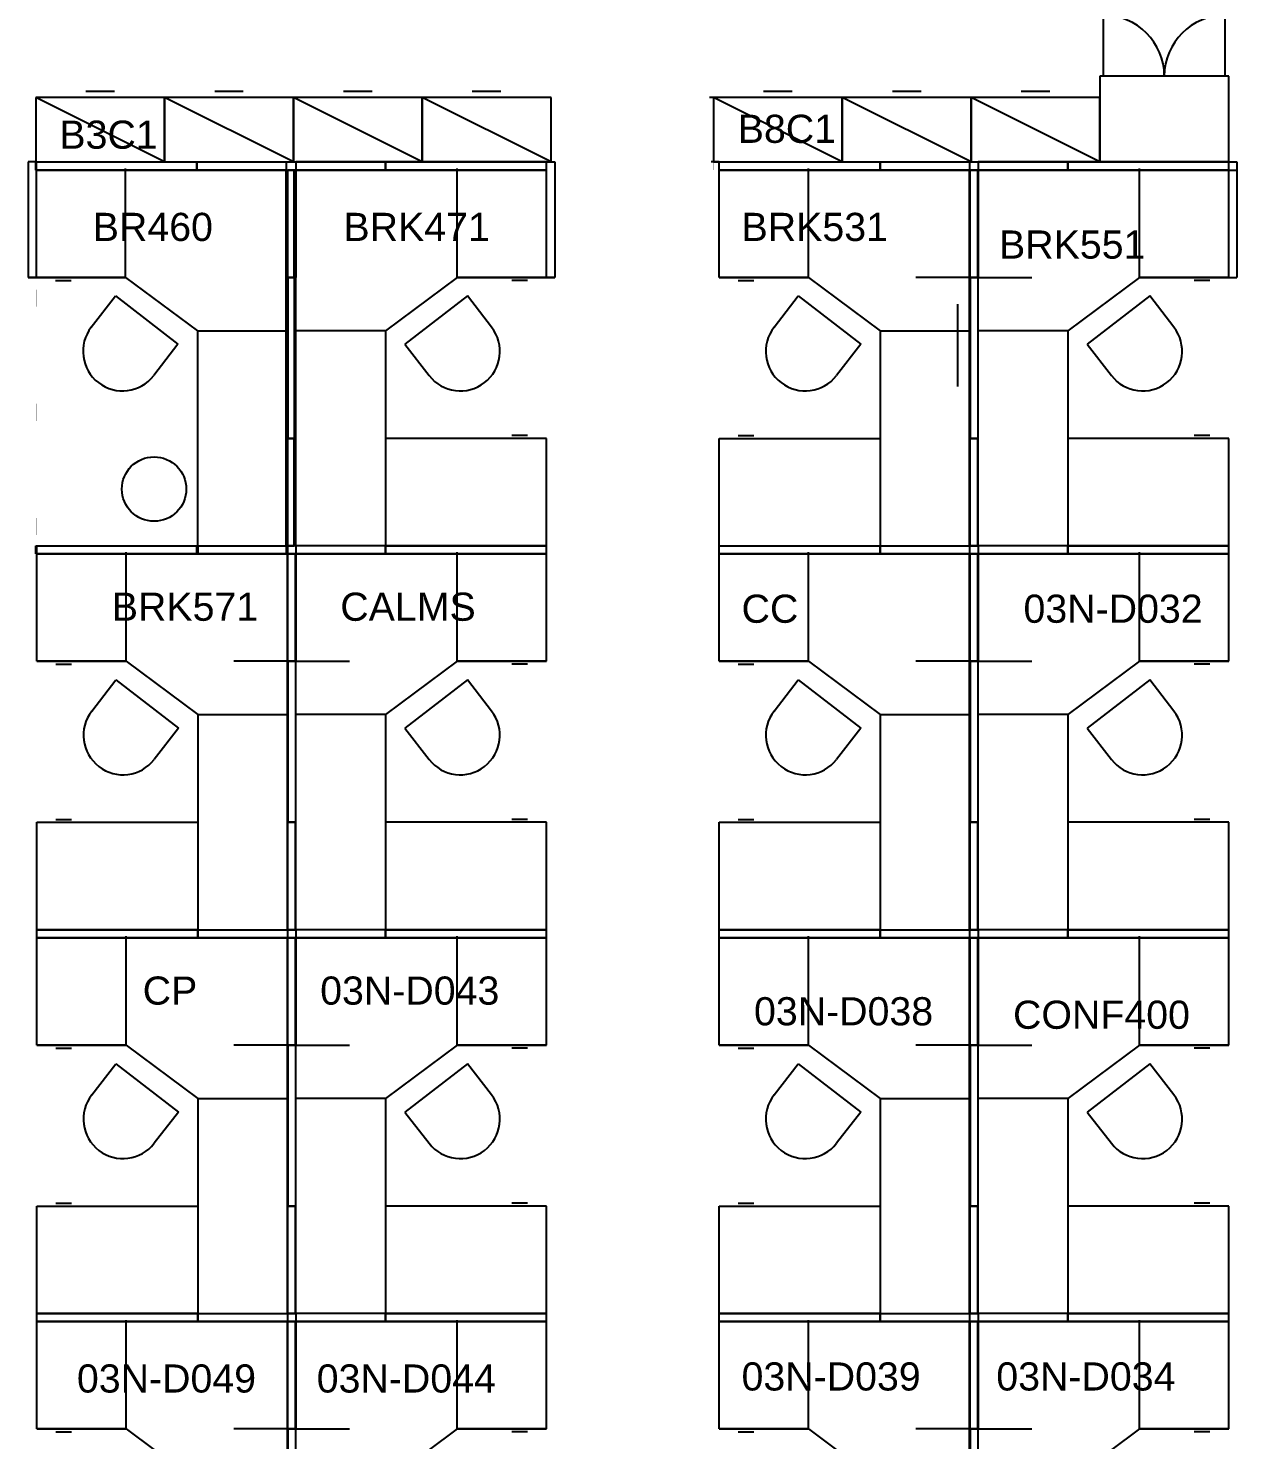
# Model space of a CAD drawing. Extents: x 0 to 6337, y 3987 to 5634.
# Drawn here: x 487.5 to 825.3, y 4410.5 to 4804.9 of the extents above; entities that cross this region are included whole.
import ezdxf
from ezdxf.enums import TextEntityAlignment as Align

# ---------------------------------------------------------------- set-up
doc = ezdxf.new("R2010")
doc.units = 0
doc.header["$MEASUREMENT"] = 0
for name, color, linetype in [('01B_PANELS', 7, 'CONTINUOUS'), ('04A_FURNITURE', 7, 'CONTINUOUS'), ('REGION', 7, 'CONTINUOUS'), ('REGION_NUM', 7, 'CONTINUOUS')]:
    doc.layers.add(name, color=color, linetype=linetype)
doc.styles.add('ARIAL', font='ARIAL', dxfattribs={"height": 0.2})

msp = doc.modelspace()

# ---------------------------------------------------------------- linework, layer by layer
at = {"layer": '01B_PANELS', "color": 5, "linetype": 'Continuous'}
for p, q in [((489.54, 4767.48), (487.49, 4767.48)), ((489.61, 4765.23), (489.61, 4767.48)), ((489.61, 4767.48), (534.61, 4767.48)), ((489.61, 4767.48), (525.61, 4767.48)), ((489.61, 4765.23), (559.61, 4765.23)), ((534.61, 4765.23), (489.61, 4765.23)), ((525.61, 4767.48), (561.61, 4767.48)), ((534.61, 4765.23), (534.61, 4767.48)), ((534.61, 4767.48), (559.61, 4767.48)), ((534.61, 4767.48), (534.61, 4765.23)), ((559.61, 4765.23), (534.61, 4765.23)), ((559.61, 4767.48), (559.61, 4765.23)), ((559.61, 4735.23), (559.61, 4765.23)), ((559.61, 4765.23), (561.86, 4765.23)), ((559.61, 4765.23), (559.61, 4735.23)), ((560.08, 4735.23), (560.08, 4765.23)), ((562.33, 4765.23), (560.08, 4765.23)), ((561.61, 4767.48), (597.61, 4767.48)), ((561.86, 4735.23), (561.86, 4765.23)), ((562.33, 4767.48), (562.33, 4765.23)), ((587.33, 4767.48), (562.33, 4767.48)), ((562.33, 4735.23), (562.33, 4765.23)), ((632.33, 4765.23), (562.33, 4765.23)), ((562.33, 4765.23), (562.33, 4735.23)), ((562.33, 4765.23), (587.33, 4765.23)), ((587.33, 4765.23), (587.33, 4767.48)), ((587.33, 4767.48), (587.33, 4765.23)), ((632.33, 4767.48), (587.33, 4767.48)), ((587.33, 4765.23), (632.33, 4765.23)), ((597.61, 4767.48), (633.61, 4767.48)), ((632.33, 4767.48), (634.63, 4767.48)), ((632.33, 4765.23), (632.33, 4767.48)), ((680.61, 4767.48), (678.36, 4767.48)), ((679.02, 4767.48), (715.02, 4767.48)), ((680.61, 4765.23), (680.61, 4767.48)), ((680.61, 4767.48), (725.61, 4767.48)), ((680.61, 4765.23), (680.61, 4767.48)), ((680.61, 4765.23), (680.61, 4767.48)), ((680.61, 4765.23), (750.61, 4765.23)), ((725.61, 4765.23), (680.61, 4765.23)), ((680.61, 4765.23), (750.61, 4765.23)), ((725.61, 4765.23), (680.61, 4765.23)), ((725.61, 4765.23), (680.61, 4765.23)), ((715.02, 4767.48), (751.02, 4767.48)), ((725.61, 4765.23), (725.61, 4767.48)), ((725.61, 4767.48), (750.61, 4767.48)), ((725.61, 4767.48), (725.61, 4765.23)), ((725.61, 4765.23), (725.61, 4767.48)), ((725.61, 4767.48), (725.61, 4765.23)), ((725.61, 4765.23), (725.61, 4767.48)), ((725.61, 4767.48), (725.61, 4765.23)), ((750.61, 4765.23), (725.61, 4765.23)), ((750.61, 4765.23), (725.61, 4765.23)), ((750.61, 4765.23), (725.61, 4765.23)), ((750.61, 4767.48), (750.61, 4765.23)), ((750.61, 4765.23), (750.61, 4735.23)), ((750.61, 4735.23), (750.61, 4765.23)), ((750.61, 4765.23), (752.86, 4765.23)), ((750.77, 4735.23), (750.77, 4765.23)), ((753.02, 4765.23), (750.77, 4765.23)), ((751.02, 4767.48), (787.02, 4767.48)), ((752.86, 4735.23), (752.86, 4765.23)), ((753.02, 4767.48), (753.02, 4765.23)), ((778.02, 4767.48), (753.02, 4767.48)), ((753.02, 4735.23), (753.02, 4765.23)), ((823.02, 4765.23), (753.02, 4765.23)), ((753.02, 4765.23), (753.02, 4735.23)), ((753.02, 4765.23), (778.02, 4765.23)), ((778.02, 4765.23), (778.02, 4767.48)), ((778.02, 4767.48), (778.02, 4765.23)), ((823.02, 4767.48), (778.02, 4767.48)), ((778.02, 4765.23), (823.02, 4765.23)), ((787.02, 4767.48), (823.02, 4767.48)), ((823.02, 4767.48), (825.27, 4767.48)), ((823.02, 4765.23), (823.02, 4767.48)), ((823.02, 4765.23), (825.27, 4765.23)), ((559.61, 4735.23), (561.86, 4735.23)), ((559.61, 4660.23), (559.61, 4735.23)), ((559.61, 4690.23), (559.61, 4735.23)), ((559.61, 4735.23), (561.86, 4735.23)), ((562.33, 4735.23), (560.08, 4735.23)), ((562.33, 4735.23), (560.08, 4735.23)), ((560.08, 4735.23), (560.08, 4690.23)), ((561.86, 4735.23), (561.86, 4690.23)), ((562.33, 4660.23), (562.33, 4735.23)), ((562.33, 4690.23), (562.33, 4735.23)), ((750.61, 4735.23), (752.86, 4735.23)), ((750.61, 4690.23), (750.61, 4735.23)), ((750.61, 4735.23), (752.86, 4735.23)), ((753.02, 4735.23), (750.77, 4735.23)), ((753.02, 4735.23), (750.77, 4735.23)), ((750.77, 4735.23), (750.77, 4690.23)), ((752.86, 4735.23), (752.86, 4690.23)), ((753.02, 4660.23), (753.02, 4735.23)), ((753.02, 4690.23), (753.02, 4735.23)), ((559.61, 4660.23), (559.61, 4690.23)), ((559.61, 4690.23), (561.86, 4690.23)), ((561.86, 4690.23), (559.61, 4690.23)), ((560.08, 4660.23), (560.08, 4690.23)), ((562.33, 4690.23), (560.08, 4690.23)), ((560.08, 4690.23), (562.33, 4690.23)), ((561.86, 4660.23), (561.86, 4690.23)), ((562.33, 4660.23), (562.33, 4690.23)), ((750.61, 4660.23), (750.61, 4690.23)), ((750.61, 4690.23), (752.86, 4690.23)), ((752.86, 4690.23), (750.61, 4690.23)), ((750.77, 4660.23), (750.77, 4690.23)), ((753.02, 4690.23), (750.77, 4690.23)), ((750.77, 4690.23), (753.02, 4690.23)), ((752.86, 4660.23), (752.86, 4690.23)), ((753.02, 4660.23), (753.02, 4690.23)), ((489.61, 4657.98), (489.61, 4660.23)), ((489.61, 4660.23), (534.61, 4660.23)), ((534.61, 4657.98), (489.61, 4657.98)), ((489.92, 4657.98), (489.92, 4660.23)), ((489.92, 4660.23), (534.92, 4660.23)), ((489.92, 4657.98), (559.92, 4657.98)), ((534.92, 4657.98), (489.92, 4657.98)), ((534.61, 4660.23), (559.61, 4660.23)), ((534.61, 4657.98), (534.61, 4660.23)), ((534.61, 4660.23), (559.61, 4660.23)), ((534.61, 4660.23), (534.61, 4657.98)), ((559.61, 4657.98), (534.61, 4657.98)), ((534.92, 4657.98), (534.92, 4660.23)), ((534.92, 4660.23), (559.92, 4660.23)), ((534.92, 4660.23), (534.92, 4657.98)), ((559.92, 4657.98), (534.92, 4657.98)), ((559.61, 4660.23), (561.86, 4660.23)), ((559.61, 4660.23), (559.61, 4657.98)), ((559.92, 4660.23), (559.92, 4657.98)), ((559.92, 4627.98), (559.92, 4657.98)), ((559.92, 4657.98), (562.17, 4657.98)), ((559.92, 4657.98), (559.92, 4627.98)), ((562.33, 4660.23), (560.08, 4660.23)), ((560.08, 4627.98), (560.08, 4657.98)), ((562.33, 4657.98), (560.08, 4657.98)), ((562.17, 4627.98), (562.17, 4657.98)), ((587.33, 4660.23), (562.33, 4660.23)), ((562.33, 4660.23), (562.33, 4657.98)), ((587.33, 4660.23), (562.33, 4660.23)), ((562.33, 4660.23), (562.33, 4657.98)), ((587.33, 4660.23), (562.33, 4660.23)), ((562.33, 4627.98), (562.33, 4657.98)), ((632.33, 4657.98), (562.33, 4657.98)), ((562.33, 4657.98), (562.33, 4627.98)), ((562.33, 4657.98), (587.33, 4657.98)), ((562.33, 4657.98), (587.33, 4657.98)), ((587.33, 4660.23), (632.33, 4660.23)), ((587.33, 4657.98), (587.33, 4660.23)), ((587.33, 4660.23), (587.33, 4657.98)), ((632.33, 4660.23), (587.33, 4660.23)), ((587.33, 4657.98), (587.33, 4660.23)), ((587.33, 4660.23), (587.33, 4657.98)), ((632.33, 4660.23), (587.33, 4660.23)), ((587.33, 4657.98), (632.33, 4657.98)), ((587.33, 4657.98), (632.33, 4657.98)), ((632.33, 4657.98), (632.33, 4660.23)), ((632.33, 4657.98), (632.33, 4660.23)), ((680.61, 4657.98), (680.61, 4660.23)), ((680.61, 4660.23), (725.61, 4660.23)), ((680.61, 4657.98), (680.61, 4660.23)), ((680.61, 4660.23), (725.61, 4660.23)), ((680.61, 4657.98), (750.61, 4657.98)), ((725.61, 4657.98), (680.61, 4657.98)), ((725.61, 4657.98), (680.61, 4657.98)), ((725.61, 4657.98), (725.61, 4660.23)), ((725.61, 4660.23), (750.61, 4660.23)), ((725.61, 4660.23), (725.61, 4657.98)), ((725.61, 4657.98), (725.61, 4660.23)), ((725.61, 4660.23), (750.61, 4660.23)), ((725.61, 4660.23), (725.61, 4657.98)), ((750.61, 4657.98), (725.61, 4657.98)), ((750.61, 4657.98), (725.61, 4657.98)), ((750.61, 4660.23), (752.86, 4660.23)), ((750.61, 4660.23), (750.61, 4657.98)), ((750.61, 4660.23), (750.61, 4657.98)), ((750.61, 4627.98), (750.61, 4657.98)), ((750.61, 4657.98), (752.86, 4657.98)), ((750.61, 4657.98), (750.61, 4627.98)), ((753.02, 4660.23), (750.77, 4660.23)), ((750.77, 4627.98), (750.77, 4657.98)), ((753.02, 4657.98), (750.77, 4657.98)), ((752.86, 4627.98), (752.86, 4657.98)), ((778.02, 4660.23), (753.02, 4660.23)), ((753.02, 4660.23), (753.02, 4657.98)), ((778.02, 4660.23), (753.02, 4660.23)), ((753.02, 4660.23), (753.02, 4657.98)), ((778.02, 4660.23), (753.02, 4660.23)), ((753.02, 4627.98), (753.02, 4657.98)), ((823.02, 4657.98), (753.02, 4657.98)), ((753.02, 4657.98), (753.02, 4627.98)), ((753.02, 4657.98), (778.02, 4657.98)), ((753.02, 4657.98), (778.02, 4657.98)), ((778.02, 4660.23), (823.02, 4660.23)), ((778.02, 4657.98), (778.02, 4660.23)), ((778.02, 4660.23), (778.02, 4657.98)), ((823.02, 4660.23), (778.02, 4660.23)), ((778.02, 4657.98), (778.02, 4660.23)), ((778.02, 4660.23), (778.02, 4657.98)), ((823.02, 4660.23), (778.02, 4660.23)), ((778.02, 4657.98), (823.02, 4657.98)), ((778.02, 4657.98), (823.02, 4657.98)), ((823.02, 4657.98), (823.02, 4660.23)), ((823.02, 4657.98), (823.02, 4660.23)), ((559.92, 4627.98), (544.92, 4627.98)), ((559.92, 4627.98), (562.17, 4627.98)), ((559.92, 4552.98), (559.92, 4627.98)), ((559.92, 4582.98), (559.92, 4627.98)), ((559.92, 4627.98), (562.17, 4627.98)), ((562.33, 4627.98), (560.08, 4627.98)), ((562.33, 4627.98), (560.08, 4627.98)), ((560.08, 4627.98), (560.08, 4582.98)), ((562.17, 4627.98), (562.17, 4582.98)), ((562.33, 4552.98), (562.33, 4627.98)), ((562.33, 4582.98), (562.33, 4627.98)), ((750.61, 4627.98), (752.86, 4627.98)), ((750.61, 4552.98), (750.61, 4627.98)), ((750.61, 4582.98), (750.61, 4627.98)), ((750.61, 4627.98), (752.86, 4627.98)), ((753.02, 4627.98), (750.77, 4627.98)), ((753.02, 4627.98), (750.77, 4627.98)), ((750.77, 4627.98), (750.77, 4582.98)), ((752.86, 4627.98), (752.86, 4582.98)), ((753.02, 4552.98), (753.02, 4627.98)), ((753.02, 4582.98), (753.02, 4627.98)), ((559.92, 4552.98), (559.92, 4582.98)), ((559.92, 4582.98), (562.17, 4582.98)), ((562.17, 4582.98), (559.92, 4582.98)), ((560.08, 4552.98), (560.08, 4582.98)), ((562.33, 4582.98), (560.08, 4582.98)), ((560.08, 4582.98), (562.33, 4582.98)), ((562.17, 4552.98), (562.17, 4582.98)), ((562.33, 4552.98), (562.33, 4582.98)), ((750.61, 4552.98), (750.61, 4582.98)), ((750.61, 4582.98), (752.86, 4582.98)), ((752.86, 4582.98), (750.61, 4582.98)), ((750.77, 4552.98), (750.77, 4582.98)), ((753.02, 4582.98), (750.77, 4582.98)), ((750.77, 4582.98), (753.02, 4582.98)), ((752.86, 4552.98), (752.86, 4582.98)), ((753.02, 4552.98), (753.02, 4582.98)), ((534.92, 4552.98), (489.92, 4552.98)), ((489.92, 4550.73), (489.92, 4552.98)), ((489.92, 4552.98), (534.92, 4552.98)), ((489.92, 4550.73), (489.92, 4552.98)), ((489.92, 4552.98), (534.92, 4552.98)), ((534.92, 4552.98), (559.92, 4552.98)), ((534.92, 4550.73), (534.92, 4552.98)), ((534.92, 4552.98), (559.92, 4552.98)), ((534.92, 4552.98), (534.92, 4550.73)), ((534.92, 4550.73), (534.92, 4552.98)), ((534.92, 4552.98), (559.92, 4552.98)), ((534.92, 4552.98), (534.92, 4550.73)), ((559.92, 4552.98), (562.17, 4552.98)), ((559.92, 4552.98), (559.92, 4550.73)), ((559.92, 4552.98), (559.92, 4550.73)), ((562.33, 4552.98), (560.08, 4552.98)), ((587.33, 4552.98), (562.33, 4552.98)), ((562.33, 4552.98), (562.33, 4550.73)), ((587.33, 4552.98), (562.33, 4552.98)), ((562.33, 4552.98), (562.33, 4550.73)), ((587.33, 4552.98), (562.33, 4552.98)), ((587.33, 4552.98), (632.33, 4552.98)), ((587.33, 4550.73), (587.33, 4552.98)), ((587.33, 4552.98), (587.33, 4550.73)), ((632.33, 4552.98), (587.33, 4552.98)), ((587.33, 4550.73), (587.33, 4552.98)), ((587.33, 4552.98), (587.33, 4550.73)), ((632.33, 4552.98), (587.33, 4552.98)), ((632.33, 4550.73), (632.33, 4552.98)), ((632.33, 4550.73), (632.33, 4552.98)), ((725.61, 4552.98), (680.61, 4552.98)), ((680.61, 4550.73), (680.61, 4552.98)), ((680.61, 4552.98), (725.61, 4552.98)), ((680.61, 4550.73), (680.61, 4552.98)), ((680.61, 4552.98), (725.61, 4552.98)), ((725.61, 4552.98), (750.61, 4552.98)), ((725.61, 4550.73), (725.61, 4552.98)), ((725.61, 4552.98), (750.61, 4552.98)), ((725.61, 4552.98), (725.61, 4550.73)), ((725.61, 4550.73), (725.61, 4552.98)), ((725.61, 4552.98), (750.61, 4552.98)), ((725.61, 4552.98), (725.61, 4550.73)), ((750.61, 4552.98), (752.86, 4552.98)), ((750.61, 4552.98), (750.61, 4550.73)), ((750.61, 4552.98), (750.61, 4550.73)), ((753.02, 4552.98), (750.77, 4552.98)), ((778.02, 4552.98), (753.02, 4552.98)), ((753.02, 4552.98), (753.02, 4550.73)), ((778.02, 4552.98), (753.02, 4552.98)), ((753.02, 4552.98), (753.02, 4550.73)), ((778.02, 4552.98), (753.02, 4552.98)), ((778.02, 4552.98), (823.02, 4552.98)), ((778.02, 4550.73), (778.02, 4552.98)), ((778.02, 4552.98), (778.02, 4550.73)), ((823.02, 4552.98), (778.02, 4552.98)), ((778.02, 4550.73), (778.02, 4552.98)), ((778.02, 4552.98), (778.02, 4550.73)), ((823.02, 4552.98), (778.02, 4552.98)), ((823.02, 4550.73), (823.02, 4552.98)), ((823.02, 4550.73), (823.02, 4552.98)), ((534.61, 4550.73), (489.61, 4550.73)), ((489.92, 4550.73), (559.92, 4550.73)), ((534.92, 4550.73), (489.92, 4550.73)), ((534.92, 4550.73), (489.92, 4550.73)), ((489.92, 4550.73), (559.92, 4550.73)), ((534.92, 4550.73), (489.92, 4550.73)), ((559.61, 4550.73), (534.61, 4550.73)), ((559.92, 4550.73), (534.92, 4550.73)), ((559.92, 4550.73), (534.92, 4550.73)), ((559.92, 4550.73), (534.92, 4550.73)), ((559.92, 4550.73), (562.17, 4550.73)), ((559.92, 4520.73), (559.92, 4550.73)), ((559.92, 4550.73), (562.17, 4550.73)), ((559.92, 4550.73), (559.92, 4520.73)), ((562.33, 4550.73), (560.08, 4550.73)), ((560.08, 4520.73), (560.08, 4550.73)), ((562.33, 4550.73), (560.08, 4550.73)), ((562.17, 4520.73), (562.17, 4550.73)), ((632.33, 4550.73), (562.33, 4550.73)), ((562.33, 4550.73), (587.33, 4550.73)), ((562.33, 4550.73), (587.33, 4550.73)), ((562.33, 4520.73), (562.33, 4550.73)), ((632.33, 4550.73), (562.33, 4550.73)), ((562.33, 4550.73), (562.33, 4520.73)), ((562.33, 4550.73), (587.33, 4550.73)), ((562.33, 4550.73), (587.33, 4550.73)), ((587.33, 4550.73), (632.33, 4550.73)), ((587.33, 4550.73), (632.33, 4550.73)), ((587.33, 4550.73), (632.33, 4550.73)), ((587.33, 4550.73), (632.33, 4550.73)), ((680.61, 4550.73), (750.61, 4550.73)), ((725.61, 4550.73), (680.61, 4550.73)), ((725.61, 4550.73), (680.61, 4550.73)), ((750.61, 4550.73), (725.61, 4550.73)), ((750.61, 4550.73), (725.61, 4550.73)), ((750.61, 4520.73), (750.61, 4550.73)), ((750.61, 4550.73), (752.86, 4550.73)), ((750.61, 4550.73), (750.61, 4520.73)), ((750.77, 4520.73), (750.77, 4550.73)), ((753.02, 4550.73), (750.77, 4550.73)), ((752.86, 4520.73), (752.86, 4550.73)), ((753.02, 4520.73), (753.02, 4550.73)), ((823.02, 4550.73), (753.02, 4550.73)), ((753.02, 4550.73), (753.02, 4520.73)), ((753.02, 4550.73), (778.02, 4550.73)), ((753.02, 4550.73), (778.02, 4550.73)), ((778.02, 4550.73), (823.02, 4550.73)), ((778.02, 4550.73), (823.02, 4550.73)), ((559.92, 4520.73), (544.92, 4520.73)), ((559.92, 4520.73), (562.17, 4520.73)), ((559.92, 4445.73), (559.92, 4520.73)), ((559.92, 4475.73), (559.92, 4520.73)), ((559.92, 4520.73), (562.17, 4520.73)), ((562.33, 4520.73), (560.08, 4520.73)), ((562.33, 4520.73), (560.08, 4520.73)), ((560.08, 4520.73), (560.08, 4475.73)), ((562.17, 4520.73), (562.17, 4475.73)), ((562.33, 4445.73), (562.33, 4520.73)), ((562.33, 4475.73), (562.33, 4520.73)), ((750.61, 4520.73), (752.86, 4520.73)), ((750.61, 4445.73), (750.61, 4520.73)), ((750.61, 4475.73), (750.61, 4520.73)), ((750.61, 4520.73), (752.86, 4520.73)), ((753.02, 4520.73), (750.77, 4520.73)), ((753.02, 4520.73), (750.77, 4520.73)), ((750.77, 4520.73), (750.77, 4475.73)), ((752.86, 4520.73), (752.86, 4475.73)), ((753.02, 4445.73), (753.02, 4520.73)), ((753.02, 4475.73), (753.02, 4520.73)), ((559.92, 4445.73), (559.92, 4475.73)), ((559.92, 4475.73), (562.17, 4475.73)), ((562.17, 4475.73), (559.92, 4475.73)), ((560.08, 4445.73), (560.08, 4475.73)), ((562.33, 4475.73), (560.08, 4475.73)), ((560.08, 4475.73), (562.33, 4475.73)), ((562.17, 4445.73), (562.17, 4475.73)), ((562.33, 4445.73), (562.33, 4475.73)), ((750.61, 4445.73), (750.61, 4475.73)), ((750.61, 4475.73), (752.86, 4475.73)), ((752.86, 4475.73), (750.61, 4475.73)), ((750.77, 4445.73), (750.77, 4475.73)), ((753.02, 4475.73), (750.77, 4475.73)), ((750.77, 4475.73), (753.02, 4475.73)), ((752.86, 4445.73), (752.86, 4475.73)), ((753.02, 4445.73), (753.02, 4475.73)), ((534.92, 4445.73), (489.92, 4445.73)), ((489.92, 4443.48), (489.92, 4445.73)), ((489.92, 4445.73), (534.92, 4445.73)), ((489.92, 4443.48), (489.92, 4445.73)), ((489.92, 4445.73), (534.92, 4445.73)), ((534.92, 4445.73), (489.92, 4445.73)), ((489.92, 4445.73), (534.92, 4445.73)), ((489.92, 4445.73), (534.92, 4445.73)), ((534.92, 4445.73), (559.92, 4445.73)), ((534.92, 4443.48), (534.92, 4445.73)), ((534.92, 4445.73), (559.92, 4445.73)), ((534.92, 4445.73), (534.92, 4443.48)), ((534.92, 4443.48), (534.92, 4445.73)), ((534.92, 4445.73), (559.92, 4445.73)), ((534.92, 4445.73), (534.92, 4443.48)), ((534.92, 4445.73), (559.92, 4445.73)), ((534.92, 4445.73), (559.92, 4445.73)), ((534.92, 4445.73), (559.92, 4445.73)), ((559.92, 4445.73), (562.17, 4445.73)), ((559.92, 4445.73), (559.92, 4443.48)), ((559.92, 4445.73), (559.92, 4443.48)), ((559.92, 4445.73), (562.17, 4445.73)), ((562.33, 4445.73), (560.08, 4445.73)), ((562.33, 4445.73), (560.08, 4445.73)), ((587.33, 4445.73), (562.33, 4445.73)), ((562.33, 4445.73), (562.33, 4443.48)), ((587.33, 4445.73), (562.33, 4445.73)), ((562.33, 4445.73), (562.33, 4443.48)), ((587.33, 4445.73), (562.33, 4445.73)), ((587.33, 4445.73), (562.33, 4445.73)), ((587.33, 4445.73), (562.33, 4445.73)), ((587.33, 4445.73), (562.33, 4445.73)), ((587.33, 4445.73), (632.33, 4445.73)), ((587.33, 4443.48), (587.33, 4445.73)), ((587.33, 4445.73), (587.33, 4443.48)), ((632.33, 4445.73), (587.33, 4445.73)), ((587.33, 4443.48), (587.33, 4445.73)), ((587.33, 4445.73), (587.33, 4443.48)), ((632.33, 4445.73), (587.33, 4445.73)), ((587.33, 4445.73), (632.33, 4445.73)), ((632.33, 4445.73), (587.33, 4445.73)), ((632.33, 4445.73), (587.33, 4445.73)), ((632.33, 4443.48), (632.33, 4445.73)), ((632.33, 4443.48), (632.33, 4445.73)), ((725.61, 4445.73), (680.61, 4445.73)), ((680.61, 4443.48), (680.61, 4445.73)), ((680.61, 4445.73), (725.61, 4445.73)), ((680.61, 4443.48), (680.61, 4445.73)), ((680.61, 4445.73), (725.61, 4445.73)), ((725.61, 4445.73), (750.61, 4445.73)), ((725.61, 4443.48), (725.61, 4445.73)), ((725.61, 4445.73), (750.61, 4445.73)), ((725.61, 4445.73), (725.61, 4443.48)), ((725.61, 4443.48), (725.61, 4445.73)), ((725.61, 4445.73), (750.61, 4445.73)), ((725.61, 4445.73), (725.61, 4443.48)), ((750.61, 4445.73), (752.86, 4445.73)), ((750.61, 4445.73), (750.61, 4443.48)), ((750.61, 4445.73), (750.61, 4443.48)), ((753.02, 4445.73), (750.77, 4445.73)), ((778.02, 4445.73), (753.02, 4445.73)), ((753.02, 4445.73), (753.02, 4443.48)), ((778.02, 4445.73), (753.02, 4445.73)), ((753.02, 4445.73), (753.02, 4443.48)), ((778.02, 4445.73), (753.02, 4445.73)), ((778.02, 4445.73), (823.02, 4445.73)), ((778.02, 4443.48), (778.02, 4445.73)), ((778.02, 4445.73), (778.02, 4443.48)), ((823.02, 4445.73), (778.02, 4445.73)), ((778.02, 4443.48), (778.02, 4445.73)), ((778.02, 4445.73), (778.02, 4443.48)), ((823.02, 4445.73), (778.02, 4445.73)), ((823.02, 4443.48), (823.02, 4445.73)), ((823.02, 4443.48), (823.02, 4445.73)), ((489.92, 4443.48), (559.92, 4443.48)), ((534.92, 4443.48), (489.92, 4443.48)), ((534.92, 4443.48), (489.92, 4443.48)), ((559.92, 4443.48), (534.92, 4443.48)), ((559.92, 4443.48), (534.92, 4443.48)), ((559.92, 4413.48), (559.92, 4443.48)), ((559.92, 4443.48), (562.17, 4443.48)), ((559.92, 4443.48), (559.92, 4413.48)), ((560.08, 4413.48), (560.08, 4443.48)), ((562.33, 4443.48), (560.08, 4443.48)), ((562.17, 4413.48), (562.17, 4443.48)), ((562.33, 4413.48), (562.33, 4443.48)), ((632.33, 4443.48), (562.33, 4443.48)), ((562.33, 4443.48), (562.33, 4413.48)), ((562.33, 4443.48), (587.33, 4443.48)), ((562.33, 4443.48), (587.33, 4443.48)), ((587.33, 4443.48), (632.33, 4443.48)), ((587.33, 4443.48), (632.33, 4443.48)), ((680.61, 4443.48), (750.61, 4443.48)), ((725.61, 4443.48), (680.61, 4443.48)), ((725.61, 4443.48), (680.61, 4443.48)), ((750.61, 4443.48), (725.61, 4443.48)), ((750.61, 4443.48), (725.61, 4443.48)), ((750.61, 4413.48), (750.61, 4443.48)), ((750.61, 4443.48), (752.86, 4443.48)), ((750.61, 4443.48), (750.61, 4413.48)), ((750.77, 4413.48), (750.77, 4443.48)), ((753.02, 4443.48), (750.77, 4443.48)), ((752.86, 4413.48), (752.86, 4443.48)), ((753.02, 4413.48), (753.02, 4443.48)), ((823.02, 4443.48), (753.02, 4443.48)), ((753.02, 4443.48), (753.02, 4413.48)), ((753.02, 4443.48), (778.02, 4443.48)), ((753.02, 4443.48), (778.02, 4443.48)), ((778.02, 4443.48), (823.02, 4443.48)), ((778.02, 4443.48), (823.02, 4443.48)), ((559.92, 4413.48), (562.17, 4413.48)), ((559.92, 4338.48), (559.92, 4413.48)), ((559.92, 4368.48), (559.92, 4413.48)), ((559.92, 4413.48), (562.17, 4413.48)), ((562.33, 4413.48), (560.08, 4413.48)), ((562.33, 4413.48), (560.08, 4413.48)), ((560.08, 4413.48), (560.08, 4368.48)), ((562.17, 4413.48), (562.17, 4368.48)), ((562.33, 4338.48), (562.33, 4413.48)), ((562.33, 4368.48), (562.33, 4413.48)), ((750.61, 4413.48), (752.86, 4413.48)), ((750.61, 4338.48), (750.61, 4413.48)), ((750.61, 4368.48), (750.61, 4413.48)), ((750.61, 4413.48), (752.86, 4413.48)), ((753.02, 4413.48), (750.77, 4413.48)), ((753.02, 4413.48), (750.77, 4413.48)), ((750.77, 4413.48), (750.77, 4368.48)), ((752.86, 4413.48), (752.86, 4368.48)), ((753.02, 4338.48), (753.02, 4413.48)), ((753.02, 4368.48), (753.02, 4413.48))]:
    msp.add_line(p, q, dxfattribs=at)
at = {"layer": '04A_FURNITURE', "color": 1, "linetype": 'Continuous'}
for p, q in [((788.02, 4791.48), (788.02, 4808.48)), ((822.02, 4791.48), (822.02, 4808.48)), ((823.02, 4791.48), (787.02, 4791.48)), ((787.02, 4791.48), (787.02, 4767.48)), ((823.02, 4767.48), (823.02, 4791.48)), ((525.61, 4767.48), (489.61, 4785.48)), ((525.61, 4785.48), (489.61, 4785.48)), ((489.61, 4785.48), (489.61, 4767.48)), ((511.61, 4787.18), (503.61, 4787.18)), ((561.61, 4767.48), (525.61, 4785.48)), ((525.61, 4767.48), (525.61, 4785.48)), ((561.61, 4785.48), (525.61, 4785.48)), ((525.61, 4785.48), (525.61, 4767.48)), ((547.61, 4787.18), (539.61, 4787.18)), ((597.61, 4767.48), (561.61, 4785.48)), ((597.61, 4785.48), (561.61, 4785.48)), ((561.61, 4785.48), (561.61, 4767.48)), ((561.61, 4767.48), (561.61, 4785.48)), ((583.61, 4787.18), (575.61, 4787.18)), ((633.61, 4767.48), (597.61, 4785.48)), ((597.61, 4767.48), (597.61, 4785.48)), ((633.61, 4785.48), (597.61, 4785.48)), ((597.61, 4785.48), (597.61, 4767.48)), ((619.61, 4787.18), (611.61, 4787.18)), ((633.61, 4767.48), (633.61, 4785.48)), ((679.02, 4785.48), (677.89, 4785.48)), ((715.02, 4767.48), (679.02, 4785.48)), ((715.02, 4785.48), (679.02, 4785.48)), ((679.02, 4785.48), (679.02, 4767.48)), ((701.02, 4787.18), (693.02, 4787.18)), ((751.02, 4767.48), (715.02, 4785.48)), ((715.02, 4767.48), (715.02, 4785.48)), ((751.02, 4785.48), (715.02, 4785.48)), ((715.02, 4785.48), (715.02, 4767.48)), ((737.02, 4787.18), (729.02, 4787.18)), ((787.02, 4767.48), (751.02, 4785.48)), ((751.02, 4767.48), (751.02, 4785.48)), ((787.02, 4785.48), (751.02, 4785.48)), ((751.02, 4785.48), (751.02, 4767.48)), ((773.02, 4787.18), (765.02, 4787.18)), ((787.02, 4767.48), (787.02, 4785.48)), ((487.49, 4767.48), (487.49, 4735.23)), ((489.8, 4735.23), (489.8, 4767.48)), ((489.8, 4735.23), (489.8, 4765.23)), ((514.71, 4735.23), (514.71, 4765.68)), ((607.41, 4735.23), (607.41, 4765.68)), ((632.33, 4735.23), (632.33, 4767.48)), ((632.33, 4735.23), (632.33, 4765.23)), ((634.63, 4767.48), (634.63, 4735.23)), ((680.61, 4735.23), (680.61, 4765.23)), ((705.53, 4735.23), (705.53, 4765.68)), ((798.1, 4735.23), (798.1, 4765.68)), ((823.02, 4735.23), (823.02, 4765.23)), ((825.27, 4767.48), (825.27, 4735.23)), ((489.8, 4735.23), (487.49, 4735.23)), ((487.49, 4735.23), (489.8, 4735.23)), ((489.8, 4735.23), (514.8, 4735.23)), ((514.71, 4735.23), (489.8, 4735.23)), ((495.1, 4734.39), (499.49, 4734.39)), ((514.71, 4735.23), (534.8, 4720.33)), ((607.41, 4735.23), (587.33, 4720.33)), ((632.33, 4735.23), (607.33, 4735.23)), ((607.41, 4735.23), (632.33, 4735.23)), ((627.03, 4734.39), (622.63, 4734.39)), ((632.33, 4735.23), (634.63, 4735.23)), ((634.63, 4735.23), (632.33, 4735.23)), ((680.61, 4735.23), (705.61, 4735.23)), ((705.53, 4735.23), (680.61, 4735.23)), ((685.91, 4734.39), (690.31, 4734.39)), ((705.53, 4735.23), (725.61, 4720.33)), ((750.61, 4735.23), (735.61, 4735.23)), ((750.61, 4735.23), (735.61, 4735.23)), ((753.02, 4735.23), (768.02, 4735.23)), ((753.02, 4735.23), (768.02, 4735.23)), ((798.1, 4735.23), (778.02, 4720.33)), ((823.02, 4735.23), (798.02, 4735.23)), ((798.1, 4735.23), (823.02, 4735.23)), ((817.72, 4734.39), (813.32, 4734.39)), ((823.02, 4735.23), (825.27, 4735.23)), ((505.12, 4721.31), (511.87, 4730.04)), ((511.87, 4730.04), (529.34, 4716.54)), ((610.25, 4730.04), (592.78, 4716.54)), ((617, 4721.31), (610.25, 4730.04)), ((695.94, 4721.31), (702.69, 4730.04)), ((702.69, 4730.04), (720.16, 4716.54)), ((800.94, 4730.04), (783.48, 4716.54)), ((807.7, 4721.31), (800.94, 4730.04)), ((747.35, 4704.74), (747.35, 4727.74)), ((534.8, 4720.33), (559.61, 4720.33)), ((534.8, 4720.33), (534.8, 4660.23)), ((587.33, 4720.33), (562.51, 4720.33)), ((587.33, 4720.33), (587.33, 4660.23)), ((725.61, 4720.33), (750.43, 4720.33)), ((725.61, 4720.33), (725.61, 4660.23)), ((778.02, 4720.33), (753.2, 4720.33)), ((778.02, 4720.33), (778.02, 4660.23)), ((529.34, 4716.54), (522.59, 4707.8)), ((592.78, 4716.54), (599.54, 4707.8)), ((720.16, 4716.54), (713.4, 4707.8)), ((783.48, 4716.54), (790.23, 4707.8)), ((632.33, 4690.23), (587.33, 4690.23)), ((587.33, 4690.23), (587.33, 4660.23)), ((627.03, 4691.06), (622.63, 4691.06)), ((632.33, 4660.23), (632.33, 4690.23)), ((680.61, 4660.23), (680.61, 4690.23)), ((680.61, 4690.23), (725.61, 4690.23)), ((685.91, 4691.06), (690.31, 4691.06)), ((823.02, 4690.23), (778.02, 4690.23)), ((778.02, 4690.23), (778.02, 4660.23)), ((817.72, 4691.06), (813.32, 4691.06)), ((823.02, 4660.23), (823.02, 4690.23)), ((489.92, 4627.98), (489.92, 4657.98)), ((514.84, 4627.98), (514.84, 4658.43)), ((607.41, 4627.98), (607.41, 4658.43)), ((632.33, 4627.98), (632.33, 4657.98)), ((680.61, 4627.98), (680.61, 4657.98)), ((705.53, 4627.98), (705.53, 4658.43)), ((798.1, 4627.98), (798.1, 4658.43)), ((823.02, 4627.98), (823.02, 4657.98)), ((489.92, 4627.98), (514.92, 4627.98)), ((514.84, 4627.98), (489.92, 4627.98)), ((495.22, 4627.14), (499.62, 4627.14)), ((514.84, 4627.98), (534.92, 4613.08)), ((559.92, 4627.98), (544.92, 4627.98)), ((562.33, 4627.98), (577.33, 4627.98)), ((562.33, 4627.98), (577.33, 4627.98)), ((607.41, 4627.98), (587.33, 4613.08)), ((632.33, 4627.98), (607.33, 4627.98)), ((607.41, 4627.98), (632.33, 4627.98)), ((627.03, 4627.14), (622.63, 4627.14)), ((680.61, 4627.98), (705.61, 4627.98)), ((705.53, 4627.98), (680.61, 4627.98)), ((685.91, 4627.14), (690.31, 4627.14)), ((705.53, 4627.98), (725.61, 4613.08)), ((750.61, 4627.98), (735.61, 4627.98)), ((750.61, 4627.98), (735.61, 4627.98)), ((753.02, 4627.98), (768.02, 4627.98)), ((753.02, 4627.98), (768.02, 4627.98)), ((798.1, 4627.98), (778.02, 4613.08)), ((823.02, 4627.98), (798.02, 4627.98)), ((798.1, 4627.98), (823.02, 4627.98)), ((817.72, 4627.14), (813.32, 4627.14)), ((505.25, 4614.06), (512, 4622.79)), ((512, 4622.79), (529.47, 4609.29)), ((610.25, 4622.79), (592.78, 4609.29)), ((617, 4614.06), (610.25, 4622.79)), ((695.94, 4614.06), (702.69, 4622.79)), ((702.69, 4622.79), (720.16, 4609.29)), ((800.94, 4622.79), (783.48, 4609.29)), ((807.7, 4614.06), (800.94, 4622.79)), ((534.92, 4613.08), (559.74, 4613.08)), ((534.92, 4613.08), (534.92, 4552.98)), ((587.33, 4613.08), (562.51, 4613.08)), ((587.33, 4613.08), (587.33, 4552.98)), ((725.61, 4613.08), (750.43, 4613.08)), ((725.61, 4613.08), (725.61, 4552.98)), ((778.02, 4613.08), (753.2, 4613.08)), ((778.02, 4613.08), (778.02, 4552.98)), ((529.47, 4609.29), (522.71, 4600.55)), ((592.78, 4609.29), (599.54, 4600.55)), ((720.16, 4609.29), (713.4, 4600.55)), ((783.48, 4609.29), (790.23, 4600.55)), ((489.92, 4552.98), (489.92, 4582.98)), ((489.92, 4582.98), (534.92, 4582.98)), ((495.22, 4583.81), (499.62, 4583.81)), ((534.92, 4582.98), (534.92, 4552.98)), ((632.33, 4582.98), (587.33, 4582.98)), ((587.33, 4582.98), (587.33, 4552.98)), ((627.03, 4583.81), (622.63, 4583.81)), ((632.33, 4552.98), (632.33, 4582.98)), ((680.61, 4552.98), (680.61, 4582.98)), ((680.61, 4582.98), (725.61, 4582.98)), ((685.91, 4583.81), (690.31, 4583.81)), ((725.61, 4582.98), (725.61, 4552.98)), ((823.02, 4582.98), (778.02, 4582.98)), ((778.02, 4582.98), (778.02, 4552.98)), ((817.72, 4583.81), (813.32, 4583.81)), ((823.02, 4552.98), (823.02, 4582.98)), ((489.92, 4520.73), (489.92, 4550.73)), ((514.84, 4520.73), (514.84, 4551.18)), ((607.41, 4520.73), (607.41, 4551.18)), ((632.33, 4520.73), (632.33, 4550.73)), ((680.61, 4520.73), (680.61, 4550.73)), ((705.53, 4520.73), (705.53, 4551.18)), ((798.1, 4520.73), (798.1, 4551.18)), ((823.02, 4520.73), (823.02, 4550.73)), ((489.92, 4520.73), (514.92, 4520.73)), ((514.84, 4520.73), (489.92, 4520.73)), ((495.22, 4519.89), (499.62, 4519.89)), ((514.84, 4520.73), (534.92, 4505.83)), ((559.92, 4520.73), (544.92, 4520.73)), ((562.33, 4520.73), (577.33, 4520.73)), ((562.33, 4520.73), (577.33, 4520.73)), ((607.41, 4520.73), (587.33, 4505.83)), ((632.33, 4520.73), (607.33, 4520.73)), ((607.41, 4520.73), (632.33, 4520.73)), ((627.03, 4519.89), (622.63, 4519.89)), ((680.61, 4520.73), (705.61, 4520.73)), ((705.53, 4520.73), (680.61, 4520.73)), ((685.91, 4519.89), (690.31, 4519.89)), ((705.53, 4520.73), (725.61, 4505.83)), ((750.61, 4520.73), (735.61, 4520.73)), ((750.61, 4520.73), (735.61, 4520.73)), ((753.02, 4520.73), (768.02, 4520.73)), ((753.02, 4520.73), (768.02, 4520.73)), ((798.1, 4520.73), (778.02, 4505.83)), ((823.02, 4520.73), (798.02, 4520.73)), ((798.1, 4520.73), (823.02, 4520.73)), ((817.72, 4519.89), (813.32, 4519.89)), ((505.25, 4506.81), (512, 4515.54)), ((512, 4515.54), (529.47, 4502.04)), ((610.25, 4515.54), (592.78, 4502.04)), ((617, 4506.81), (610.25, 4515.54)), ((695.94, 4506.81), (702.69, 4515.54)), ((702.69, 4515.54), (720.16, 4502.04)), ((800.94, 4515.54), (783.48, 4502.04)), ((807.7, 4506.81), (800.94, 4515.54)), ((534.92, 4505.83), (559.74, 4505.83)), ((534.92, 4505.83), (534.92, 4445.73)), ((587.33, 4505.83), (562.51, 4505.83)), ((587.33, 4505.83), (587.33, 4445.73)), ((725.61, 4505.83), (750.43, 4505.83)), ((725.61, 4505.83), (725.61, 4445.73)), ((778.02, 4505.83), (753.2, 4505.83)), ((778.02, 4505.83), (778.02, 4445.73)), ((529.47, 4502.04), (522.71, 4493.3)), ((592.78, 4502.04), (599.54, 4493.3)), ((720.16, 4502.04), (713.4, 4493.3)), ((783.48, 4502.04), (790.23, 4493.3)), ((495.22, 4476.56), (499.62, 4476.56)), ((627.03, 4476.56), (622.63, 4476.56)), ((685.91, 4476.56), (690.31, 4476.56)), ((817.72, 4476.56), (813.32, 4476.56)), ((489.92, 4445.73), (489.92, 4475.73)), ((489.92, 4475.73), (534.92, 4475.73)), ((534.92, 4475.73), (534.92, 4445.73)), ((632.33, 4475.73), (587.33, 4475.73)), ((587.33, 4475.73), (587.33, 4445.73)), ((632.33, 4445.73), (632.33, 4475.73)), ((680.61, 4445.73), (680.61, 4475.73)), ((680.61, 4475.73), (725.61, 4475.73)), ((725.61, 4475.73), (725.61, 4445.73)), ((823.02, 4475.73), (778.02, 4475.73)), ((778.02, 4475.73), (778.02, 4445.73)), ((823.02, 4445.73), (823.02, 4475.73)), ((489.92, 4413.48), (489.92, 4443.48)), ((514.84, 4413.48), (514.84, 4443.93)), ((607.41, 4413.48), (607.41, 4443.93)), ((632.33, 4413.48), (632.33, 4443.48)), ((680.61, 4413.48), (680.61, 4443.48)), ((705.53, 4413.48), (705.53, 4443.93)), ((798.1, 4413.48), (798.1, 4443.93)), ((823.02, 4413.48), (823.02, 4443.48)), ((489.92, 4413.48), (514.92, 4413.48)), ((514.84, 4413.48), (489.92, 4413.48)), ((514.84, 4413.48), (534.92, 4398.58)), ((559.92, 4413.48), (544.92, 4413.48)), ((559.92, 4413.48), (544.92, 4413.48)), ((562.33, 4413.48), (577.33, 4413.48)), ((562.33, 4413.48), (577.33, 4413.48)), ((607.41, 4413.48), (587.33, 4398.58)), ((632.33, 4413.48), (607.33, 4413.48)), ((607.41, 4413.48), (632.33, 4413.48)), ((680.61, 4413.48), (705.61, 4413.48)), ((705.53, 4413.48), (680.61, 4413.48)), ((705.53, 4413.48), (725.61, 4398.58)), ((750.61, 4413.48), (735.61, 4413.48)), ((750.61, 4413.48), (735.61, 4413.48)), ((753.02, 4413.48), (768.02, 4413.48)), ((753.02, 4413.48), (768.02, 4413.48)), ((798.1, 4413.48), (778.02, 4398.58)), ((823.02, 4413.48), (798.02, 4413.48)), ((798.1, 4413.48), (823.02, 4413.48)), ((495.22, 4412.64), (499.62, 4412.64)), ((627.03, 4412.64), (622.63, 4412.64)), ((685.91, 4412.64), (690.31, 4412.64)), ((817.72, 4412.64), (813.32, 4412.64))]:
    msp.add_line(p, q, dxfattribs=at)
msp.add_circle((522.66, 4676.09), 9, dxfattribs=at)
for centre, radius, start, end in [((788.02, 4791.48), 17, 0, 90), ((822.02, 4791.48), 17, 90, 180), ((513.85, 4714.56), 11.04, 142.2815, 322.2815), ((608.27, 4714.56), 11.04, 217.7185, 37.7185), ((704.67, 4714.56), 11.04, 142.2815, 322.2815), ((798.96, 4714.56), 11.04, 217.7185, 37.7185), ((513.98, 4607.31), 11.04, 142.2815, 322.2815), ((608.27, 4607.31), 11.04, 217.7185, 37.7185), ((704.67, 4607.31), 11.04, 142.2815, 322.2815), ((798.96, 4607.31), 11.04, 217.7185, 37.7185), ((513.98, 4500.06), 11.04, 142.2815, 322.2815), ((608.27, 4500.06), 11.04, 217.7185, 37.7185), ((704.67, 4500.06), 11.04, 142.2815, 322.2815), ((798.96, 4500.06), 11.04, 217.7185, 37.7185)]:
    msp.add_arc(centre, radius, start, end, dxfattribs=at)
at = {"layer": 'REGION', "color": 4, "linetype": 'Continuous', "const_width": 0.0139}
for points in [[(633.61, 4785.48), (489.61, 4785.48), (489.61, 4765.23), (560.74, 4765.23), (632.33, 4765.23), (633.61, 4765.23)], [(787.02, 4785.48), (715.02, 4785.48), (679.02, 4785.48), (679.02, 4765.23), (680.61, 4765.23), (751.74, 4765.23), (787.02, 4765.23)]]:
    msp.add_lwpolyline(points, close=True, dxfattribs=at)
at = {"layer": 'REGION', "color": 3, "linetype": 'Continuous', "const_width": 0.0139}
for points in [[(560.74, 4765.23), (489.61, 4765.23), (489.92, 4659.1), (560.74, 4659.1)], [(632.33, 4765.23), (560.74, 4765.23), (560.74, 4659.1), (632.33, 4659.1)], [(751.74, 4765.23), (680.61, 4765.23), (680.61, 4659.1), (751.74, 4659.1)], [(823.02, 4765.23), (751.74, 4765.23), (751.74, 4659.1), (823.02, 4659.1)], [(560.74, 4659.1), (489.92, 4659.1), (489.92, 4551.85), (560.74, 4551.85)], [(632.33, 4659.1), (560.74, 4659.1), (560.74, 4551.85), (632.33, 4551.85)], [(751.74, 4659.1), (680.61, 4659.1), (680.61, 4551.85), (751.74, 4551.85)], [(823.02, 4659.1), (751.74, 4659.1), (751.74, 4551.85), (823.02, 4551.85)], [(560.74, 4551.85), (489.92, 4551.85), (489.92, 4444.6), (560.74, 4444.6)], [(632.33, 4551.85), (560.74, 4551.85), (560.74, 4444.6), (632.33, 4444.6)], [(751.74, 4551.85), (680.61, 4551.85), (680.61, 4444.6), (751.74, 4444.6)], [(823.02, 4551.85), (751.74, 4551.85), (751.74, 4444.6), (823.02, 4444.6)], [(560.74, 4444.6), (489.92, 4444.6), (489.92, 4337.35), (560.74, 4337.35)], [(632.33, 4444.6), (560.74, 4444.6), (560.74, 4337.35), (632.33, 4337.35)], [(751.74, 4444.6), (680.61, 4444.6), (680.61, 4337.35), (751.74, 4337.35)], [(823.02, 4444.6), (751.74, 4444.6), (751.74, 4337.35), (823.02, 4337.35)]]:
    msp.add_lwpolyline(points, close=True, dxfattribs=at)

# ---------------------------------------------------------------- texts
at = {"layer": 'REGION_NUM', "color": 7, "linetype": 'Continuous', "style": 'ARIAL'}
for s, p in [('B8C1', (685.79, 4772.82)), ('B3C1', (496.2, 4771.18)), ('BRK531', (686.86, 4745.41)), ('BRK551', (758.82, 4740.48)), ('CC', (686.86, 4638.73)), ('03N-D032', (765.66, 4638.73)), ('03N-D038', (690.34, 4526.26)), ('CONF400', (762.73, 4525.29)), ('03N-D039', (686.86, 4424.23)), ('03N-D034', (758.06, 4424.23))]:
    msp.add_text(s, height=7.864, dxfattribs=at).set_placement(p)
for s, p in [('BR460', (522.32, 4745.41)), ('BRK471', (596.05, 4745.41)), ('BRK571', (531.31, 4639.29)), ('CALMS', (593.64, 4639.29)), ('CP', (527.11, 4532.04)), ('03N-D043', (594.13, 4532.04)), ('03N-D049', (526.14, 4423.66)), ('03N-D044', (593.16, 4423.66))]:
    msp.add_text(s, height=7.864, dxfattribs=at).set_placement(p, align=Align.CENTER)

doc.saveas('drawing.dxf')
